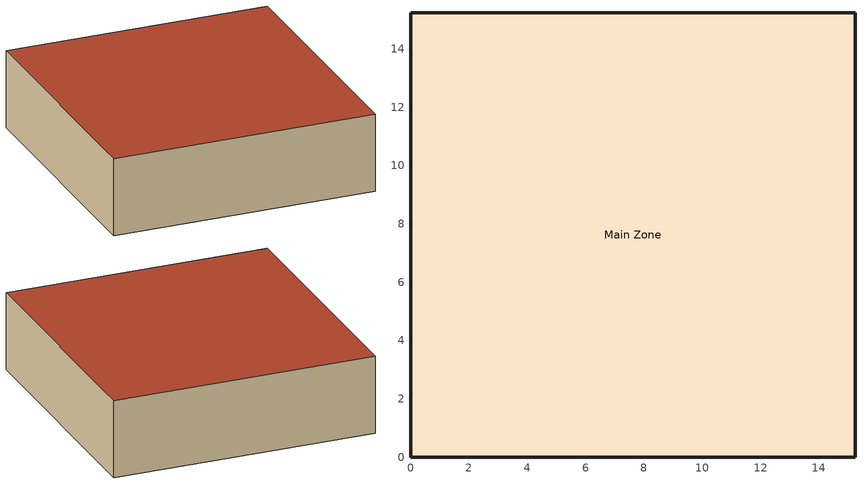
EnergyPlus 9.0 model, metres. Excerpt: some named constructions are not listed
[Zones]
Main Zone
 floor adiabatic (FLOOR): 15.24,0 0,0 0,15.24 15.24,15.24 z0
 wall outside (R13WALL): 0,0 15.24,0 15.24,15.24 0,15.24 0,0 z0:4.57
 roof outside (ROOF31): 0,15.24 0,0 15.24,0 15.24,15.24 z4.57
[Table:Lookup]
Mode3_Power_lookup: Mode3_IndependentVariableList, Yes, 3.0176, -9999, 9999, Dimensionless, 10.96099, 10.96099, 10.96099, 10.91882, 10.91882, 10.91882, 10.87665, 10.87665, 10.87665, 10.96099, 10.96099, 10.96099, 10.91882, 10.91882, 10.91882, 10.87665, 10.87665, 10.87665, 10.96099, 10.96099, 10.96099, 10.91882, 10.91882, 10.91882, 10.87665, 10.87665, 10.87665, 10.96099, 10.96099, 10.96099, 10.91882, 10.91882, 10.91882, 10.87665, 10.87665, 10.87665, 10.96099, 10.96099, 10.96099, 10.91882, 10.91882, 10.91882, 10.87665, 10.87665, 10.87665, 10.96099, 10.96099, 10.96099, 10.91882, 10.91882, 10.91882, 10.87665, 10.87665, 10.87665, 10.96099, 10.96099, 10.96099, 10.91882, 10.91882, 10.91882, 10.87665, 10.87665, 10.87665, 10.96099, 10.96099, 10.96099, 10.91882, 10.91882, 10.91882, 10.87665, 10.87665, 10.87665, 10.96099, 10.96099, 10.96099, 10.91882, 10.91882, 10.91882, 10.87665, 10.87665, 10.87665, 11.32044, 11.32044, 11.32044, 11.27827, 11.27827, 11.27827, 11.2361, 11.2361, 11.2361, 11.32044, 11.32044, 11.32044, 11.27827, 11.27827, 11.27827, 11.2361, 11.2361, 11.2361, 11.32044, 11.32044, 11.32044, 11.27827, 11.27827, 11.27827, 11.2361, 11.2361, 11.2361, 11.32044, 11.32044, 11.32044, 11.27827, 11.27827, 11.27827, 11.2361, 11.2361, 11.2361, 11.32044, 11.32044, 11.32044, 11.27827, 11.27827, 11.27827, 11.2361, 11.2361, 11.2361, 11.32044, 11.32044, 11.32044, 11.27827, 11.27827, 11.27827, 11.2361, 11.2361, 11.2361, 11.32044, 11.32044, 11.32044, 11.27827, 11.27827, 11.27827, 11.2361, 11.2361, 11.2361, 11.32044, 11.32044, 11.32044, 11.27827, 11.27827, 11.27827, 11.2361, 11.2361, 11.2361, 11.32044, 11.32044, 11.32044, 11.27827, 11.27827, 11.27827, 11.2361, 11.2361, 11.2361, 11.46096, 11.46096, 11.46096, 11.41879, 11.41879, 11.41879, 11.37662, 11.37662, 11.37662, 11.46096, 11.46096, 11.46096, 11.41879, 11.41879, 11.41879, 11.37662, 11.37662, 11.37662, 11.46096, 11.46096, 11.46096, 11.41879, 11.41879, 11.41879, 11.37662, 11.37662, 11.37662, 11.46096, 11.46096, 11.46096, 11.41879, 11.41879, 11.41879, 11.37662, 11.37662, 11.37662, 11.46096, 11.46096, 11.46096, 11.41879, 11.41879, 11.41879, 11.37662, 11.37662, 11.37662, 11.46096, 11.46096, 11.46096, 11.41879, 11.41879, 11.41879, 11.37662, 11.37662, 11.37662, 11.46096, 11.46096, 11.46096, 11.41879, 11.41879, 11.41879, 11.37662, 11.37662, 11.37662, 11.46096, 11.46096, 11.46096, 11.41879, 11.41879, 11.41879, 11.37662, 11.37662, 11.37662, 11.46096, 11.46096, 11.46096, 11.41879, 11.41879, 11.41879, 11.37662, 11.37662, 11.37662, 11.67984, 11.67984, 11.67984, 11.63767, 11.63767, 11.63767, 11.5955, 11.5955, 11.5955, 11.67984, 11.67984, 11.67984, 11.63767, 11.63767, 11.63767, 11.5955, 11.5955, 11.5955, 11.67984, 11.67984, 11.67984, 11.63767, 11.63767, 11.63767, 11.5955, 11.5955, 11.5955, 11.67984, 11.67984, 11.67984, 11.63767, 11.63767, 11.63767, 11.5955, 11.5955, 11.5955, 11.67984, 11.67984, 11.67984, 11.63767, 11.63767, 11.63767, 11.5955, 11.5955, 11.5955, 11.67984, 11.67984, 11.67984, 11.63767, 11.63767, 11.63767, 11.5955, 11.5955, 11.5955, 11.67984, 11.67984, 11.67984, 11.63767, 11.63767, 11.63767, 11.5955, 11.5955, 11.5955, 11.67984, 11.67984, 11.67984, 11.63767, 11.63767, 11.63767, 11.5955, 11.5955, 11.5955, 11.67984, 11.67984, 11.67984, 11.63767, 11.63767, 11.63767, 11.5955, 11.5955, 11.5955, 11.29776, 11.29776, 11.29776, 11.25559, 11.25559, 11.25559, 11.21342, 11.21342, 11.21342, 11.29776, 11.29776, 11.29776, 11.25559, 11.25559, 11.25559, 11.21342, 11.21342, 11.21342, 11.29776, 11.29776, 11.29776, 11.25559, 11.25559, 11.25559, 11.21342, 11.21342, 11.21342, 11.29776, 11.29776, 11.29776, 11.25559, 11.25559, 11.25559, 11.21342, 11.21342, 11.21342, 11.29776, 11.29776, 11.29776, 11.25559, 11.25559, 11.25559, 11.21342, 11.21342, 11.21342, 11.29776, 11.29776, 11.29776, 11.25559, 11.25559, 11.25559, 11.21342, 11.21342, 11.21342, 11.29776, 11.29776, 11.29776, 11.25559, 11.25559, 11.25559, 11.21342, 11.21342, 11.21342, 11.29776, 11.29776, 11.29776, 11.25559, 11.25559, 11.25559, 11.21342, 11.21342, 11.21342, 11.29776, 11.29776, 11.29776, 11.25559, 11.25559, 11.25559, 11.21342, 11.21342, 11.21342, 11.65721, 11.65721, 11.65721, 11.61504, 11.61504, 11.61504, 11.57287, 11.57287, 11.57287, 11.65721, 11.65721, 11.65721, 11.61504, 11.61504, 11.61504, 11.57287, 11.57287, 11.57287, 11.65721, 11.65721, 11.65721, 11.61504, 11.61504, 11.61504, 11.57287, 11.57287, 11.57287, 11.65721, 11.65721, 11.65721, 11.61504, 11.61504, 11.61504, 11.57287, 11.57287, 11.57287, 11.65721, 11.65721, 11.65721, 11.61504, 11.61504, 11.61504, 11.57287, 11.57287, 11.57287, 11.65721, 11.65721, 11.65721, 11.61504, 11.61504, 11.61504, 11.57287, 11.57287, 11.57287, 11.65721, 11.65721, 11.65721, 11.61504, 11.61504, 11.61504, 11.57287, 11.57287, 11.57287, 11.65721, 11.65721, 11.65721, 11.61504, 11.61504, 11.61504, 11.57287, 11.57287, 11.57287, 11.65721, 11.65721, 11.65721, 11.61504, 11.61504, 11.61504, 11.57287, 11.57287, 11.57287, 11.79715, 11.79715, 11.79715, 11.75498, 11.75498, 11.75498, 11.71281, 11.71281, 11.71281, 11.79715, 11.79715, 11.79715, 11.75498, 11.75498, 11.75498, 11.71281, 11.71281, 11.71281, 11.79715, 11.79715, 11.79715, 11.75498, 11.75498, 11.75498, 11.71281, 11.71281, 11.71281, 11.79715, 11.79715, 11.79715, 11.75498, 11.75498, 11.75498, 11.71281, 11.71281, 11.71281, 11.79715, 11.79715, 11.79715, 11.75498, 11.75498, 11.75498, 11.71281, 11.71281, 11.71281, 11.79715, 11.79715, 11.79715, 11.75498, 11.75498, 11.75498, 11.71281, 11.71281, 11.71281, 11.79715, 11.79715, 11.79715, 11.75498, 11.75498, 11.75498, 11.71281, 11.71281, 11.71281, 11.79715, 11.79715, 11.79715, 11.75498, 11.75498, 11.75498, 11.71281, 11.71281, 11.71281, 11.79715, 11.79715, 11.79715, 11.75498, 11.75498, 11.75498, 11.71281, 11.71281, 11.71281, 12.01666, 12.01666, 12.01666, 11.97449, 11.97449, 11.97449, 11.93232, 11.93232, 11.93232, 12.01666, 12.01666, 12.01666, 11.97449, 11.97449, 11.97449, 11.93232, 11.93232, 11.93232, 12.01666, 12.01666, 12.01666, 11.97449, 11.97449, 11.97449, 11.93232, 11.93232, 11.93232, 12.01666, 12.01666, 12.01666, 11.97449, 11.97449, 11.97449, 11.93232, 11.93232, 11.93232, 12.01666, 12.01666, 12.01666, 11.97449, 11.97449, 11.97449, 11.93232, 11.93232, 11.93232, 12.01666, 12.01666, 12.01666, 11.97449, 11.97449, 11.97449, 11.93232, 11.93232, 11.93232, 12.01666, 12.01666, 12.01666, 11.97449, 11.97449, 11.97449, 11.93232, 11.93232, 11.93232, 12.01666, 12.01666, 12.01666, 11.97449, 11.97449, 11.97449, 11.93232, 11.93232, 11.93232, 12.01666, 12.01666, 12.01666, 11.97449, 11.97449, 11.97449, 11.93232, 11.93232, 11.93232, 11.63452, 11.63452, 11.63452, 11.59235, 11.59235, 11.59235, 11.55018, 11.55018, 11.55018, 11.63452, 11.63452, 11.63452, 11.59235, 11.59235, 11.59235, 11.55018, 11.55018, 11.55018, 11.63452, 11.63452, 11.63452, 11.59235, 11.59235, 11.59235, 11.55018, 11.55018, 11.55018, 11.63452, 11.63452, 11.63452, 11.59235, 11.59235, 11.59235, 11.55018, 11.55018, 11.55018, 11.63452, 11.63452, 11.63452, 11.59235, 11.59235, 11.59235, 11.55018, 11.55018, 11.55018, 11.63452, 11.63452, 11.63452, 11.59235, 11.59235, 11.59235, 11.55018, 11.55018, 11.55018, 11.63452, 11.63452, 11.63452, 11.59235, 11.59235, 11.59235, 11.55018, 11.55018, 11.55018, 11.63452, 11.63452, 11.63452, 11.59235, 11.59235, 11.59235, 11.55018, 11.55018, 11.55018, 11.63452, 11.63452, 11.63452, 11.59235, 11.59235, 11.59235, 11.55018, 11.55018, 11.55018, 11.99397, 11.99397, 11.99397, 11.9518, 11.9518, 11.9518, 11.90963, 11.90963, 11.90963, 11.99397, 11.99397, 11.99397, 11.9518, 11.9518, 11.9518, 11.90963, 11.90963, 11.90963, 11.99397, 11.99397, 11.99397, 11.9518, 11.9518, 11.9518, 11.90963, 11.90963, 11.90963, 11.99397, 11.99397, 11.99397, 11.9518, 11.9518, 11.9518, 11.90963, 11.90963, 11.90963, 11.99397, 11.99397, 11.99397, 11.9518, 11.9518, 11.9518, 11.90963, 11.90963, 11.90963, 11.99397, 11.99397, 11.99397, 11.9518, 11.9518, 11.9518, 11.90963, 11.90963, 11.90963, 11.99397, 11.99397, 11.99397, 11.9518, 11.9518, 11.9518, 11.90963, 11.90963, 11.90963, 11.99397, 11.99397, 11.99397, 11.9518, 11.9518, 11.9518, 11.90963, 11.90963, 11.90963, 11.99397, 11.99397, 11.99397, 11.9518, 11.9518, 11.9518, 11.90963, 11.90963, 11.90963, 12.13384, 12.13384, 12.13384, 12.09167, 12.09167, 12.09167, 12.0495, 12.0495, 12.0495, 12.13384, 12.13384, 12.13384, 12.09167, 12.09167, 12.09167, 12.0495, 12.0495, 12.0495, 12.13384, 12.13384, 12.13384, 12.09167, 12.09167, 12.09167, 12.0495, 12.0495, 12.0495, 12.13384, 12.13384, 12.13384, 12.09167, 12.09167, 12.09167, 12.0495, 12.0495, 12.0495, 12.13384, 12.13384, 12.13384, 12.09167, 12.09167, 12.09167, 12.0495, 12.0495, 12.0495, 12.13384, 12.13384, 12.13384, 12.09167, 12.09167, 12.09167, 12.0495, 12.0495, 12.0495, 12.13384, 12.13384, 12.13384, 12.09167, 12.09167, 12.09167, 12.0495, 12.0495, 12.0495, 12.13384, 12.13384, 12.13384, 12.09167, 12.09167, 12.09167, 12.0495, 12.0495, 12.0495, 12.13384, 12.13384, 12.13384, 12.09167, 12.09167, 12.09167, 12.0495, 12.0495, 12.0495, 12.35342, 12.35342, 12.35342, 12.31125, 12.31125, 12.31125, 12.26908, 12.26908, 12.26908, 12.35342, 12.35342, 12.35342, 12.31125, 12.31125, 12.31125, 12.26908, 12.26908, 12.26908, 12.35342, 12.35342, 12.35342, 12.31125, 12.31125, 12.31125, 12.26908, 12.26908, 12.26908, 12.35342, 12.35342, 12.35342, 12.31125, 12.31125, 12.31125, 12.26908, 12.26908, 12.26908, 12.35342, 12.35342, 12.35342, 12.31125, 12.31125, 12.31125, 12.26908, 12.26908, 12.26908, 12.35342, 12.35342, 12.35342, 12.31125, 12.31125, 12.31125, 12.26908, 12.26908, 12.26908, 12.35342, 12.35342, 12.35342, 12.31125, 12.31125, 12.31125, 12.26908, 12.26908, 12.26908, 12.35342, 12.35342, 12.35342, 12.31125, 12.31125, 12.31125, 12.26908, 12.26908, 12.26908, 12.35342, 12.35342, 12.35342, 12.31125, 12.31125, 12.31125, 12.26908, 12.26908, 12.26908
Mode3_FanPower_lookup: Mode3_IndependentVariableList, Yes, 3.0176, -9999, 9999, Dimensionless, 3.25, 3.25, 3.25, 3.25, 3.25, 3.25, 3.25, 3.25, 3.25, 3.25, 3.25, 3.25, 3.25, 3.25, 3.25, 3.25, 3.25, 3.25, 3.25, 3.25, 3.25, 3.25, 3.25, 3.25, 3.25, 3.25, 3.25, 3.25, 3.25, 3.25, 3.25, 3.25, 3.25, 3.25, 3.25, 3.25, 3.25, 3.25, 3.25, 3.25, 3.25, 3.25, 3.25, 3.25, 3.25, 3.25, 3.25, 3.25, 3.25, 3.25, 3.25, 3.25, 3.25, 3.25, 3.25, 3.25, 3.25, 3.25, 3.25, 3.25, 3.25, 3.25, 3.25, 3.25, 3.25, 3.25, 3.25, 3.25, 3.25, 3.25, 3.25, 3.25, 3.25, 3.25, 3.25, 3.25, 3.25, 3.25, 3.25, 3.25, 3.25, 3.25, 3.25, 3.25, 3.25, 3.25, 3.25, 3.25, 3.25, 3.25, 3.25, 3.25, 3.25, 3.25, 3.25, 3.25, 3.25, 3.25, 3.25, 3.25, 3.25, 3.25, 3.25, 3.25, 3.25, 3.25, 3.25, 3.25, 3.25, 3.25, 3.25, 3.25, 3.25, 3.25, 3.25, 3.25, 3.25, 3.25, 3.25, 3.25, 3.25, 3.25, 3.25, 3.25, 3.25, 3.25, 3.25, 3.25, 3.25, 3.25, 3.25, 3.25, 3.25, 3.25, 3.25, 3.25, 3.25, 3.25, 3.25, 3.25, 3.25, 3.25, 3.25, 3.25, 3.25, 3.25, 3.25, 3.25, 3.25, 3.25, 3.25, 3.25, 3.25, 3.25, 3.25, 3.25, 3.25, 3.25, 3.25, 3.25, 3.25, 3.25, 3.25, 3.25, 3.25, 3.25, 3.25, 3.25, 3.25, 3.25, 3.25, 3.25, 3.25, 3.25, 3.25, 3.25, 3.25, 3.25, 3.25, 3.25, 3.25, 3.25, 3.25, 3.25, 3.25, 3.25, 3.25, 3.25, 3.25, 3.25, 3.25, 3.25, 3.25, 3.25, 3.25, 3.25, 3.25, 3.25, 3.25, 3.25, 3.25, 3.25, 3.25, 3.25, 3.25, 3.25, 3.25, 3.25, 3.25, 3.25, 3.25, 3.25, 3.25, 3.25, 3.25, 3.25, 3.25, 3.25, 3.25, 3.25, 3.25, 3.25, 3.25, 3.25, 3.25, 3.25, 3.25, 3.25, 3.25, 3.25, 3.25, 3.25, 3.25, 3.25, 3.25, 3.25, 3.25, 3.25, 3.25, 3.25, 3.25, 3.25, 3.25, 3.25, 3.25, 3.25, 3.25, 3.25, 3.25, 3.25, 3.25, 3.25, 3.25, 3.25, 3.25, 3.25, 3.25, 3.25, 3.25, 3.25, 3.25, 3.25, 3.25, 3.25, 3.25, 3.25, 3.25, 3.25, 3.25, 3.25, 3.25, 3.25, 3.25, 3.25, 3.25, 3.25, 3.25, 3.25, 3.25, 3.25, 3.25, 3.25, 3.25, 3.25, 3.25, 3.25, 3.25, 3.25, 3.25, 3.25, 3.25, 3.25, 3.25, 3.25, 3.25, 3.25, 3.25, 3.25, 3.25, 3.25, 3.25, 3.25, 3.25, 3.25, 3.25, 3.25, 3.25, 3.25, 3.25, 3.25, 3.25, 3.25, 3.25, 3.25, 3.25, 3.25, 3.25, 3.25, 3.25, 3.25, 3.25, 3.25, 3.25, 3.25, 3.25, 3.25, 3.25, 3.25, 3.25, 3.25, 3.25, 3.25, 3.25, 3.25, 3.25, 3.25, 3.25, 3.25, 3.25, 3.25, 3.25, 3.25, 3.25, 3.25, 3.25, 3.25, 3.25, 3.25, 3.25, 3.25, 3.25, 3.25, 3.25, 3.25, 3.25, 3.25, 3.25, 3.25, 3.25, 3.25, 3.25, 3.25, 3.25, 3.25, 3.25, 3.25, 3.25, 3.25, 3.25, 3.25, 3.25, 3.25, 3.25, 3.25, 3.25, 3.25, 3.25, 3.25, 3.25, 3.25, 3.25, 3.25, 3.25, 3.25, 3.25, 3.25, 3.25, 3.25, 3.25, 3.25, 3.25, 3.25, 3.25, 3.25, 3.25, 3.25, 3.25, 3.25, 3.25, 3.25, 3.25, 3.25, 3.25, 3.25, 3.25, 3.25, 3.25, 3.25, 3.25, 3.25, 3.25, 3.25, 3.25, 3.25, 3.25, 3.25, 3.25, 3.25, 3.25, 3.25, 3.25, 3.25, 3.25, 3.25, 3.25, 3.25, 3.25, 3.25, 3.25, 3.25, 3.25, 3.25, 3.25, 3.25, 3.25, 3.25, 3.25, 3.25, 3.25, 3.25, 3.25, 3.25, 3.25, 3.25, 3.25, 3.25, 3.25, 3.25, 3.25, 3.25, 3.25, 3.25, 3.25, 3.25, 3.25, 3.25, 3.25, 3.25, 3.25, 3.25, 3.25, 3.25, 3.25, 3.25, 3.25, 3.25, 3.25, 3.25, 3.25, 3.25, 3.25, 3.25, 3.25, 3.25, 3.25, 3.25, 3.25, 3.25, 3.25, 3.25, 3.25, 3.25, 3.25, 3.25, 3.25, 3.25, 3.25, 3.25, 3.25, 3.25, 3.25, 3.25, 3.25, 3.25, 3.25, 3.25, 3.25, 3.25, 3.25, 3.25, 3.25, 3.25, 3.25, 3.25, 3.25, 3.25, 3.25, 3.25, 3.25, 3.25, 3.25, 3.25, 3.25, 3.25, 3.25, 3.25, 3.25, 3.25, 3.25, 3.25, 3.25, 3.25, 3.25, 3.25, 3.25, 3.25, 3.25, 3.25, 3.25, 3.25, 3.25, 3.25, 3.25, 3.25, 3.25, 3.25, 3.25, 3.25, 3.25, 3.25, 3.25, 3.25, 3.25, 3.25, 3.25, 3.25, 3.25, 3.25, 3.25, 3.25, 3.25, 3.25, 3.25, 3.25, 3.25, 3.25, 3.25, 3.25, 3.25, 3.25, 3.25, 3.25, 3.25, 3.25, 3.25, 3.25, 3.25, 3.25, 3.25, 3.25, 3.25, 3.25, 3.25, 3.25, 3.25, 3.25, 3.25, 3.25, 3.25, 3.25, 3.25, 3.25, 3.25, 3.25, 3.25, 3.25, 3.25, 3.25, 3.25, 3.25, 3.25, 3.25, 3.25, 3.25, 3.25, 3.25, 3.25, 3.25, 3.25, 3.25, 3.25, 3.25, 3.25, 3.25, 3.25, 3.25, 3.25, 3.25, 3.25, 3.25, 3.25, 3.25, 3.25, 3.25, 3.25, 3.25, 3.25, 3.25, 3.25, 3.25, 3.25, 3.25, 3.25, 3.25, 3.25, 3.25, 3.25, 3.25, 3.25, 3.25, 3.25, 3.25, 3.25, 3.25, 3.25, 3.25, 3.25, 3.25, 3.25, 3.25, 3.25, 3.25, 3.25, 3.25, 3.25, 3.25, 3.25, 3.25, 3.25, 3.25, 3.25, 3.25, 3.25, 3.25, 3.25, 3.25, 3.25, 3.25, 3.25, 3.25, 3.25, 3.25, 3.25, 3.25, 3.25, 3.25, 3.25, 3.25, 3.25, 3.25, 3.25, 3.25, 3.25, 3.25, 3.25, 3.25, 3.25, 3.25, 3.25, 3.25, 3.25, 3.25, 3.25, 3.25, 3.25, 3.25, 3.25, 3.25, 3.25, 3.25, 3.25, 3.25, 3.25, 3.25, 3.25, 3.25, 3.25, 3.25, 3.25, 3.25, 3.25, 3.25, 3.25, 3.25, 3.25, 3.25, 3.25, 3.25, 3.25, 3.25, 3.25, 3.25, 3.25, 3.25, 3.25, 3.25, 3.25, 3.25, 3.25, 3.25, 3.25, 3.25, 3.25, 3.25, 3.25, 3.25, 3.25, 3.25, 3.25, 3.25, 3.25, 3.25, 3.25, 3.25, 3.25, 3.25, 3.25, 3.25, 3.25, 3.25, 3.25, 3.25, 3.25, 3.25, 3.25, 3.25, 3.25, 3.25, 3.25, 3.25, 3.25, 3.25, 3.25, 3.25, 3.25, 3.25, 3.25, 3.25, 3.25, 3.25, 3.25, 3.25, 3.25, 3.25, 3.25, 3.25, 3.25, 3.25, 3.25, 3.25, 3.25, 3.25, 3.25, 3.25, 3.25, 3.25, 3.25, 3.25, 3.25, 3.25, 3.25, 3.25, 3.25, 3.25, 3.25, 3.25, 3.25, 3.25, 3.25, 3.25, 3.25, 3.25, 3.25, 3.25, 3.25, 3.25, 3.25, 3.25, 3.25, 3.25, 3.25, 3.25, 3.25, 3.25, 3.25, 3.25, 3.25, 3.25, 3.25, 3.25, 3.25, 3.25, 3.25, 3.25, 3.25, 3.25, 3.25, 3.25, 3.25, 3.25, 3.25, 3.25, 3.25, 3.25, 3.25, 3.25, 3.25, 3.25, 3.25, 3.25, 3.25, 3.25, 3.25, 3.25, 3.25, 3.25, 3.25, 3.25, 3.25, 3.25, 3.25, 3.25, 3.25, 3.25, 3.25, 3.25, 3.25, 3.25, 3.25, 3.25, 3.25, 3.25, 3.25, 3.25, 3.25, 3.25, 3.25, 3.25, 3.25, 3.25, 3.25, 3.25, 3.25, 3.25, 3.25, 3.25, 3.25, 3.25, 3.25, 3.25, 3.25, 3.25, 3.25, 3.25, 3.25, 3.25, 3.25, 3.25, 3.25, 3.25, 3.25, 3.25, 3.25, 3.25, 3.25, 3.25, 3.25, 3.25, 3.25, 3.25, 3.25, 3.25, 3.25, 3.25, 3.25, 3.25, 3.25, 3.25, 3.25, 3.25, 3.25, 3.25, 3.25, 3.25, 3.25, 3.25, 3.25, 3.25, 3.25, 3.25, 3.25, 3.25, 3.25, 3.25, 3.25, 3.25, 3.25, 3.25, 3.25, 3.25, 3.25, 3.25, 3.25, 3.25, 3.25, 3.25, 3.25, 3.25, 3.25, 3.25, 3.25, 3.25, 3.25, 3.25, 3.25, 3.25, 3.25, 3.25, 3.25, 3.25, 3.25, 3.25, 3.25, 3.25, 3.25, 3.25, 3.25, 3.25, 3.25, 3.25, 3.25, 3.25, 3.25, 3.25, 3.25, 3.25, 3.25, 3.25, 3.25, 3.25, 3.25, 3.25, 3.25, 3.25, 3.25, 3.25, 3.25, 3.25, 3.25, 3.25, 3.25, 3.25
Mode3_water_lookup: Mode3_IndependentVariableList, Yes, 3.0176, -9999, 9999, Dimensionless, 50.28488, 50.28488, 50.28488, 50.28488, 50.28488, 50.28488, 50.28488, 50.28488, 50.28488, 50.28488, 50.28488, 50.28488, 50.28488, 50.28488, 50.28488, 50.28488, 50.28488, 50.28488, 50.28488, 50.28488, 50.28488, 50.28488, 50.28488, 50.28488, 50.28488, 50.28488, 50.28488, 50.28488, 50.28488, 50.28488, 50.28488, 50.28488, 50.28488, 50.28488, 50.28488, 50.28488, 50.28488, 50.28488, 50.28488, 50.28488, 50.28488, 50.28488, 50.28488, 50.28488, 50.28488, 50.28488, 50.28488, 50.28488, 50.28488, 50.28488, 50.28488, 50.28488, 50.28488, 50.28488, 50.28488, 50.28488, 50.28488, 50.28488, 50.28488, 50.28488, 50.28488, 50.28488, 50.28488, 50.28488, 50.28488, 50.28488, 50.28488, 50.28488, 50.28488, 50.28488, 50.28488, 50.28488, 50.28488, 50.28488, 50.28488, 50.28488, 50.28488, 50.28488, 50.28488, 50.28488, 50.28488, 50.28488, 50.28488, 50.28488, 50.28488, 50.28488, 50.28488, 50.28488, 50.28488, 50.28488, 50.28488, 50.28488, 50.28488, 50.28488, 50.28488, 50.28488, 50.28488, 50.28488, 50.28488, 50.28488, 50.28488, 50.28488, 50.28488, 50.28488, 50.28488, 50.28488, 50.28488, 50.28488, 50.28488, 50.28488, 50.28488, 50.28488, 50.28488, 50.28488, 50.28488, 50.28488, 50.28488, 50.28488, 50.28488, 50.28488, 50.28488, 50.28488, 50.28488, 50.28488, 50.28488, 50.28488, 50.28488, 50.28488, 50.28488, 50.28488, 50.28488, 50.28488, 50.28488, 50.28488, 50.28488, 50.28488, 50.28488, 50.28488, 50.28488, 50.28488, 50.28488, 50.28488, 50.28488, 50.28488, 50.28488, 50.28488, 50.28488, 50.28488, 50.28488, 50.28488, 50.28488, 50.28488, 50.28488, 50.28488, 50.28488, 50.28488, 50.28488, 50.28488, 50.28488, 50.28488, 50.28488, 50.28488, 50.28488, 50.28488, 50.28488, 50.28488, 50.28488, 50.28488, 50.28488, 50.28488, 50.28488, 50.28488, 50.28488, 50.28488, 50.28488, 50.28488, 50.28488, 50.28488, 50.28488, 50.28488, 50.28488, 50.28488, 50.28488, 50.28488, 50.28488, 50.28488, 50.28488, 50.28488, 50.28488, 50.28488, 50.28488, 50.28488, 50.28488, 50.28488, 50.28488, 50.28488, 50.28488, 50.28488, 50.28488, 50.28488, 50.28488, 50.28488, 50.28488, 50.28488, 50.28488, 50.28488, 50.28488, 50.28488, 50.28488, 50.28488, 50.28488, 50.28488, 50.28488, 50.28488, 50.28488, 50.28488, 50.28488, 50.28488, 50.28488, 50.28488, 50.28488, 50.28488, 50.28488, 50.28488, 50.28488, 50.28488, 50.28488, 50.28488, 50.28488, 50.28488, 50.28488, 50.28488, 50.28488, 50.28488, 50.28488, 50.28488, 50.28488, 50.28488, 50.28488, 50.28488, 50.28488, 50.28488, 50.28488, 50.28488, 50.28488, 50.28488, 50.28488, 50.28488, 50.28488, 50.28488, 50.28488, 50.28488, 50.28488, 50.28488, 50.28488, 50.28488, 50.28488, 50.28488, 50.28488, 50.28488, 50.28488, 50.28488, 50.28488, 50.28488, 50.28488, 50.28488, 50.28488, 50.28488, 50.28488, 50.28488, 50.28488, 50.28488, 50.28488, 50.28488, 50.28488, 50.28488, 50.28488, 50.28488, 50.28488, 50.28488, 50.28488, 50.28488, 50.28488, 50.28488, 50.28488, 50.28488, 50.28488, 50.28488, 50.28488, 50.28488, 50.28488, 50.28488, 50.28488, 50.28488, 50.28488, 50.28488, 50.28488, 50.28488, 50.28488, 50.28488, 50.28488, 50.28488, 50.28488, 50.28488, 50.28488, 50.28488, 50.28488, 50.28488, 50.28488, 50.28488, 50.28488, 50.28488, 50.28488, 50.28488, 50.28488, 50.28488, 50.28488, 50.28488, 50.28488, 50.28488, 50.28488, 50.28488, 50.28488, 50.28488, 66.92398, 66.92398, 66.92398, 66.92398, 66.92398, 66.92398, 66.92398, 66.92398, 66.92398, 66.92398, 66.92398, 66.92398, 66.92398, 66.92398, 66.92398, 66.92398, 66.92398, 66.92398, 66.92398, 66.92398, 66.92398, 66.92398, 66.92398, 66.92398, 66.92398, 66.92398, 66.92398, 66.92398, 66.92398, 66.92398, 66.92398, 66.92398, 66.92398, 66.92398, 66.92398, 66.92398, 66.92398, 66.92398, 66.92398, 66.92398, 66.92398, 66.92398, 66.92398, 66.92398, 66.92398, 66.92398, 66.92398, 66.92398, 66.92398, 66.92398, 66.92398, 66.92398, 66.92398, 66.92398, 66.92398, 66.92398, 66.92398, 66.92398, 66.92398, 66.92398, 66.92398, 66.92398, 66.92398, 66.92398, 66.92398, 66.92398, 66.92398, 66.92398, 66.92398, 66.92398, 66.92398, 66.92398, 66.92398, 66.92398, 66.92398, 66.92398, 66.92398, 66.92398, 66.92398, 66.92398, 66.92398, 66.92398, 66.92398, 66.92398, 66.92398, 66.92398, 66.92398, 66.92398, 66.92398, 66.92398, 66.92398, 66.92398, 66.92398, 66.92398, 66.92398, 66.92398, 66.92398, 66.92398, 66.92398, 66.92398, 66.92398, 66.92398, 66.92398, 66.92398, 66.92398, 66.92398, 66.92398, 66.92398, 66.92398, 66.92398, 66.92398, 66.92398, 66.92398, 66.92398, 66.92398, 66.92398, 66.92398, 66.92398, 66.92398, 66.92398, 66.92398, 66.92398, 66.92398, 66.92398, 66.92398, 66.92398, 66.92398, 66.92398, 66.92398, 66.92398, 66.92398, 66.92398, 66.92398, 66.92398, 66.92398, 66.92398, 66.92398, 66.92398, 66.92398, 66.92398, 66.92398, 66.92398, 66.92398, 66.92398, 66.92398, 66.92398, 66.92398, 66.92398, 66.92398, 66.92398, 66.92398, 66.92398, 66.92398, 66.92398, 66.92398, 66.92398, 66.92398, 66.92398, 66.92398, 66.92398, 66.92398, 66.92398, 66.92398, 66.92398, 66.92398, 66.92398, 66.92398, 66.92398, 66.92398, 66.92398, 66.92398, 66.92398, 66.92398, 66.92398, 66.92398, 66.92398, 66.92398, 66.92398, 66.92398, 66.92398, 66.92398, 66.92398, 66.92398, 66.92398, 66.92398, 66.92398, 66.92398, 66.92398, 66.92398, 66.92398, 66.92398, 66.92398, 66.92398, 66.92398, 66.92398, 66.92398, 66.92398, 66.92398, 66.92398, 66.92398, 66.92398, 66.92398, 66.92398, 66.92398, 66.92398, 66.92398, 66.92398, 66.92398, 66.92398, 66.92398, 66.92398, 66.92398, 66.92398, 66.92398, 66.92398, 66.92398, 66.92398, 66.92398, 66.92398, 66.92398, 66.92398, 66.92398, 66.92398, 66.92398, 66.92398, 66.92398, 66.92398, 66.92398, 66.92398, 66.92398, 66.92398, 66.92398, 66.92398, 66.92398, 66.92398, 66.92398, 66.92398, 66.92398, 66.92398, 66.92398, 66.92398, 66.92398, 66.92398, 66.92398, 66.92398, 66.92398, 66.92398, 66.92398, 66.92398, 66.92398, 66.92398, 66.92398, 66.92398, 66.92398, 66.92398, 66.92398, 66.92398, 66.92398, 66.92398, 66.92398, 66.92398, 66.92398, 66.92398, 66.92398, 66.92398, 66.92398, 66.92398, 66.92398, 66.92398, 66.92398, 66.92398, 66.92398, 66.92398, 66.92398, 66.92398, 66.92398, 66.92398, 66.92398, 66.92398, 66.92398, 66.92398, 66.92398, 66.92398, 66.92398, 66.92398, 66.92398, 66.92398, 66.92398, 66.92398, 66.92398, 66.92398, 66.92398, 66.92398, 66.92398, 66.92398, 66.92398, 66.92398, 66.92398, 66.92398, 66.92398, 66.92398, 66.92398, 66.92398, 66.92398, 66.92398, 66.92398, 66.92398, 66.92398, 66.92398, 66.92398, 66.92398, 66.92398, 66.92398, 66.92398, 66.92398, 66.92398, 66.92398, 66.92398, 66.92398, 66.92398, 66.92398, 66.92398, 66.92398, 66.92398, 83.56308, 83.56308, 83.56308, 83.56308, 83.56308, 83.56308, 83.56308, 83.56308, 83.56308, 83.56308, 83.56308, 83.56308, 83.56308, 83.56308, 83.56308, 83.56308, 83.56308, 83.56308, 83.56308, 83.56308, 83.56308, 83.56308, 83.56308, 83.56308, 83.56308, 83.56308, 83.56308, 83.56308, 83.56308, 83.56308, 83.56308, 83.56308, 83.56308, 83.56308, 83.56308, 83.56308, 83.56308, 83.56308, 83.56308, 83.56308, 83.56308, 83.56308, 83.56308, 83.56308, 83.56308, 83.56308, 83.56308, 83.56308, 83.56308, 83.56308, 83.56308, 83.56308, 83.56308, 83.56308, 83.56308, 83.56308, 83.56308, 83.56308, 83.56308, 83.56308, 83.56308, 83.56308, 83.56308, 83.56308, 83.56308, 83.56308, 83.56308, 83.56308, 83.56308, 83.56308, 83.56308, 83.56308, 83.56308, 83.56308, 83.56308, 83.56308, 83.56308, 83.56308, 83.56308, 83.56308, 83.56308, 83.56308, 83.56308, 83.56308, 83.56308, 83.56308, 83.56308, 83.56308, 83.56308, 83.56308, 83.56308, 83.56308, 83.56308, 83.56308, 83.56308, 83.56308, 83.56308, 83.56308, 83.56308, 83.56308, 83.56308, 83.56308, 83.56308, 83.56308, 83.56308, 83.56308, 83.56308, 83.56308, 83.56308, 83.56308, 83.56308, 83.56308, 83.56308, 83.56308, 83.56308, 83.56308, 83.56308, 83.56308, 83.56308, 83.56308, 83.56308, 83.56308, 83.56308, 83.56308, 83.56308, 83.56308, 83.56308, 83.56308, 83.56308, 83.56308, 83.56308, 83.56308, 83.56308, 83.56308, 83.56308, 83.56308, 83.56308, 83.56308, 83.56308, 83.56308, 83.56308, 83.56308, 83.56308, 83.56308, 83.56308, 83.56308, 83.56308, 83.56308, 83.56308, 83.56308, 83.56308, 83.56308, 83.56308, 83.56308, 83.56308, 83.56308, 83.56308, 83.56308, 83.56308, 83.56308, 83.56308, 83.56308, 83.56308, 83.56308, 83.56308, 83.56308, 83.56308, 83.56308, 83.56308, 83.56308, 83.56308, 83.56308, 83.56308, 83.56308, 83.56308, 83.56308, 83.56308, 83.56308, 83.56308, 83.56308, 83.56308, 83.56308, 83.56308, 83.56308, 83.56308, 83.56308, 83.56308, 83.56308, 83.56308, 83.56308, 83.56308, 83.56308, 83.56308, 83.56308, 83.56308, 83.56308, 83.56308, 83.56308, 83.56308, 83.56308, 83.56308, 83.56308, 83.56308, 83.56308, 83.56308, 83.56308, 83.56308, 83.56308, 83.56308, 83.56308, 83.56308, 83.56308, 83.56308, 83.56308, 83.56308, 83.56308, 83.56308, 83.56308, 83.56308, 83.56308, 83.56308, 83.56308, 83.56308, 83.56308, 83.56308, 83.56308, 83.56308, 83.56308, 83.56308, 83.56308, 83.56308, 83.56308, 83.56308, 83.56308, 83.56308, 83.56308, 83.56308, 83.56308, 83.56308, 83.56308, 83.56308, 83.56308, 83.56308, 83.56308, 83.56308, 83.56308, 83.56308, 83.56308, 83.56308, 83.56308, 83.56308, 83.56308, 83.56308, 83.56308, 83.56308, 83.56308, 83.56308, 83.56308, 83.56308, 83.56308, 83.56308, 83.56308, 83.56308, 83.56308, 83.56308, 83.56308, 83.56308, 83.56308, 83.56308, 83.56308, 83.56308, 83.56308, 83.56308, 83.56308, 83.56308, 83.56308, 83.56308, 83.56308, 83.56308, 83.56308, 83.56308, 83.56308, 83.56308, 83.56308, 83.56308, 83.56308, 83.56308, 83.56308, 83.56308, 83.56308, 83.56308, 83.56308, 83.56308, 83.56308, 83.56308, 83.56308, 83.56308, 83.56308, 83.56308, 83.56308, 83.56308, 83.56308, 83.56308, 83.56308, 83.56308, 83.56308, 83.56308, 83.56308, 83.56308, 83.56308, 83.56308, 83.56308, 83.56308, 83.56308, 83.56308, 83.56308, 83.56308, 83.56308, 83.56308, 83.56308, 83.56308, 83.56308, 83.56308, 83.56308
Mode4_ESP_lookup: Mode4_IndependentVariableList, Yes, 3.0176, -9999, 9999, Dimensionless, 151.442, 151.442, 151.442, 210.798, 210.798, 210.798, 279.945, 279.945, 279.945, 151.442, 151.442, 151.442, 210.798, 210.798, 210.798, 279.945, 279.945, 279.945, 151.442, 151.442, 151.442, 210.798, 210.798, 210.798, 279.945, 279.945, 279.945, 151.442, 151.442, 151.442, 210.798, 210.798, 210.798, 279.945, 279.945, 279.945, 151.442, 151.442, 151.442, 210.798, 210.798, 210.798, 279.945, 279.945, 279.945, 151.442, 151.442, 151.442, 210.798, 210.798, 210.798, 279.945, 279.945, 279.945, 151.442, 151.442, 151.442, 210.798, 210.798, 210.798, 279.945, 279.945, 279.945, 151.442, 151.442, 151.442, 210.798, 210.798, 210.798, 279.945, 279.945, 279.945, 151.442, 151.442, 151.442, 210.798, 210.798, 210.798, 279.945, 279.945, 279.945, 149.81, 149.81, 149.81, 214.062, 214.062, 214.062, 278.313, 278.313, 278.313, 149.81, 149.81, 149.81, 214.062, 214.062, 214.062, 278.313, 278.313, 278.313, 149.81, 149.81, 149.81, 214.062, 214.062, 214.062, 278.313, 278.313, 278.313, 149.81, 149.81, 149.81, 214.062, 214.062, 214.062, 278.313, 278.313, 278.313, 149.81, 149.81, 149.81, 214.062, 214.062, 214.062, 278.313, 278.313, 278.313, 149.81, 149.81, 149.81, 214.062, 214.062, 214.062, 278.313, 278.313, 278.313, 149.81, 149.81, 149.81, 214.062, 214.062, 214.062, 278.313, 278.313, 278.313, 149.81, 149.81, 149.81, 214.062, 214.062, 214.062, 278.313, 278.313, 278.313, 149.81, 149.81, 149.81, 214.062, 214.062, 214.062, 278.313, 278.313, 278.313, 151.442, 151.442, 151.442, 210.798, 210.798, 210.798, 279.945, 279.945, 279.945, 151.442, 151.442, 151.442, 210.798, 210.798, 210.798, 279.945, 279.945, 279.945, 151.442, 151.442, 151.442, 210.798, 210.798, 210.798, 279.945, 279.945, 279.945, 151.442, 151.442, 151.442, 210.798, 210.798, 210.798, 279.945, 279.945, 279.945, 151.442, 151.442, 151.442, 210.798, 210.798, 210.798, 279.945, 279.945, 279.945, 151.442, 151.442, 151.442, 210.798, 210.798, 210.798, 279.945, 279.945, 279.945, 151.442, 151.442, 151.442, 210.798, 210.798, 210.798, 279.945, 279.945, 279.945, 151.442, 151.442, 151.442, 210.798, 210.798, 210.798, 279.945, 279.945, 279.945, 151.442, 151.442, 151.442, 210.798, 210.798, 210.798, 279.945, 279.945, 279.945, 151.442, 151.442, 151.442, 210.798, 210.798, 210.798, 279.945, 279.945, 279.945, 151.442, 151.442, 151.442, 210.798, 210.798, 210.798, 279.945, 279.945, 279.945, 151.442, 151.442, 151.442, 210.798, 210.798, 210.798, 279.945, 279.945, 279.945, 151.442, 151.442, 151.442, 210.798, 210.798, 210.798, 279.945, 279.945, 279.945, 151.442, 151.442, 151.442, 210.798, 210.798, 210.798, 279.945, 279.945, 279.945, 151.442, 151.442, 151.442, 210.798, 210.798, 210.798, 279.945, 279.945, 279.945, 151.442, 151.442, 151.442, 210.798, 210.798, 210.798, 279.945, 279.945, 279.945, 151.442, 151.442, 151.442, 210.798, 210.798, 210.798, 279.945, 279.945, 279.945, 151.442, 151.442, 151.442, 210.798, 210.798, 210.798, 279.945, 279.945, 279.945, 149.81, 149.81, 149.81, 214.062, 214.062, 214.062, 278.313, 278.313, 278.313, 149.81, 149.81, 149.81, 214.062, 214.062, 214.062, 278.313, 278.313, 278.313, 149.81, 149.81, 149.81, 214.062, 214.062, 214.062, 278.313, 278.313, 278.313, 149.81, 149.81, 149.81, 214.062, 214.062, 214.062, 278.313, 278.313, 278.313, 149.81, 149.81, 149.81, 214.062, 214.062, 214.062, 278.313, 278.313, 278.313, 149.81, 149.81, 149.81, 214.062, 214.062, 214.062, 278.313, 278.313, 278.313, 149.81, 149.81, 149.81, 214.062, 214.062, 214.062, 278.313, 278.313, 278.313, 149.81, 149.81, 149.81, 214.062, 214.062, 214.062, 278.313, 278.313, 278.313, 149.81, 149.81, 149.81, 214.062, 214.062, 214.062, 278.313, 278.313, 278.313, 149.81, 149.81, 149.81, 214.062, 214.062, 214.062, 278.313, 278.313, 278.313, 149.81, 149.81, 149.81, 214.062, 214.062, 214.062, 278.313, 278.313, 278.313, 149.81, 149.81, 149.81, 214.062, 214.062, 214.062, 278.313, 278.313, 278.313, 149.81, 149.81, 149.81, 214.062, 214.062, 214.062, 278.313, 278.313, 278.313, 149.81, 149.81, 149.81, 214.062, 214.062, 214.062, 278.313, 278.313, 278.313, 149.81, 149.81, 149.81, 214.062, 214.062, 214.062, 278.313, 278.313, 278.313, 149.81, 149.81, 149.81, 214.062, 214.062, 214.062, 278.313, 278.313, 278.313, 149.81, 149.81, 149.81, 214.062, 214.062, 214.062, 278.313, 278.313, 278.313, 149.81, 149.81, 149.81, 214.062, 214.062, 214.062, 278.313, 278.313, 278.313, 151.442, 151.442, 151.442, 210.798, 210.798, 210.798, 279.945, 279.945, 279.945, 151.442, 151.442, 151.442, 210.798, 210.798, 210.798, 279.945, 279.945, 279.945, 151.442, 151.442, 151.442, 210.798, 210.798, 210.798, 279.945, 279.945, 279.945, 151.442, 151.442, 151.442, 210.798, 210.798, 210.798, 279.945, 279.945, 279.945, 151.442, 151.442, 151.442, 210.798, 210.798, 210.798, 279.945, 279.945, 279.945, 151.442, 151.442, 151.442, 210.798, 210.798, 210.798, 279.945, 279.945, 279.945, 151.442, 151.442, 151.442, 210.798, 210.798, 210.798, 279.945, 279.945, 279.945, 151.442, 151.442, 151.442, 210.798, 210.798, 210.798, 279.945, 279.945, 279.945, 151.442, 151.442, 151.442, 210.798, 210.798, 210.798, 279.945, 279.945, 279.945, 149.81, 149.81, 149.81, 214.062, 214.062, 214.062, 278.313, 278.313, 278.313, 149.81, 149.81, 149.81, 214.062, 214.062, 214.062, 278.313, 278.313, 278.313, 149.81, 149.81, 149.81, 214.062, 214.062, 214.062, 278.313, 278.313, 278.313, 149.81, 149.81, 149.81, 214.062, 214.062, 214.062, 278.313, 278.313, 278.313, 149.81, 149.81, 149.81, 214.062, 214.062, 214.062, 278.313, 278.313, 278.313, 149.81, 149.81, 149.81, 214.062, 214.062, 214.062, 278.313, 278.313, 278.313, 149.81, 149.81, 149.81, 214.062, 214.062, 214.062, 278.313, 278.313, 278.313, 149.81, 149.81, 149.81, 214.062, 214.062, 214.062, 278.313, 278.313, 278.313, 149.81, 149.81, 149.81, 214.062, 214.062, 214.062, 278.313, 278.313, 278.313, 151.442, 151.442, 151.442, 210.798, 210.798, 210.798, 279.945, 279.945, 279.945, 151.442, 151.442, 151.442, 210.798, 210.798, 210.798, 279.945, 279.945, 279.945, 151.442, 151.442, 151.442, 210.798, 210.798, 210.798, 279.945, 279.945, 279.945, 151.442, 151.442, 151.442, 210.798, 210.798, 210.798, 279.945, 279.945, 279.945, 151.442, 151.442, 151.442, 210.798, 210.798, 210.798, 279.945, 279.945, 279.945, 151.442, 151.442, 151.442, 210.798, 210.798, 210.798, 279.945, 279.945, 279.945, 151.442, 151.442, 151.442, 210.798, 210.798, 210.798, 279.945, 279.945, 279.945, 151.442, 151.442, 151.442, 210.798, 210.798, 210.798, 279.945, 279.945, 279.945, 151.442, 151.442, 151.442, 210.798, 210.798, 210.798, 279.945, 279.945, 279.945, 149.81, 149.81, 149.81, 214.062, 214.062, 214.062, 278.313, 278.313, 278.313, 149.81, 149.81, 149.81, 214.062, 214.062, 214.062, 278.313, 278.313, 278.313, 149.81, 149.81, 149.81, 214.062, 214.062, 214.062, 278.313, 278.313, 278.313, 149.81, 149.81, 149.81, 214.062, 214.062, 214.062, 278.313, 278.313, 278.313, 149.81, 149.81, 149.81, 214.062, 214.062, 214.062, 278.313, 278.313, 278.313, 149.81, 149.81, 149.81, 214.062, 214.062, 214.062, 278.313, 278.313, 278.313, 149.81, 149.81, 149.81, 214.062, 214.062, 214.062, 278.313, 278.313, 278.313, 149.81, 149.81, 149.81, 214.062, 214.062, 214.062, 278.313, 278.313, 278.313, 149.81, 149.81, 149.81, 214.062, 214.062, 214.062, 278.313, 278.313, 278.313, 151.442, 151.442, 151.442, 210.798, 210.798, 210.798, 279.945, 279.945, 279.945, 151.442, 151.442, 151.442, 210.798, 210.798, 210.798, 279.945, 279.945, 279.945, 151.442, 151.442, 151.442, 210.798, 210.798, 210.798, 279.945, 279.945, 279.945, 151.442, 151.442, 151.442, 210.798, 210.798, 210.798, 279.945, 279.945, 279.945, 151.442, 151.442, 151.442, 210.798, 210.798, 210.798, 279.945, 279.945, 279.945, 151.442, 151.442, 151.442, 210.798, 210.798, 210.798, 279.945, 279.945, 279.945, 151.442, 151.442, 151.442, 210.798, 210.798, 210.798, 279.945, 279.945, 279.945, 151.442, 151.442, 151.442, 210.798, 210.798, 210.798, 279.945, 279.945, 279.945, 151.442, 151.442, 151.442, 210.798, 210.798, 210.798, 279.945, 279.945, 279.945, 149.81, 149.81, 149.81, 214.062, 214.062, 214.062, 278.313, 278.313, 278.313, 149.81, 149.81, 149.81, 214.062, 214.062, 214.062, 278.313, 278.313, 278.313, 149.81, 149.81, 149.81, 214.062, 214.062, 214.062, 278.313, 278.313, 278.313, 149.81, 149.81, 149.81, 214.062, 214.062, 214.062, 278.313, 278.313, 278.313, 149.81, 149.81, 149.81, 214.062, 214.062, 214.062, 278.313, 278.313, 278.313, 149.81, 149.81, 149.81, 214.062, 214.062, 214.062, 278.313, 278.313, 278.313, 149.81, 149.81, 149.81, 214.062, 214.062, 214.062, 278.313, 278.313, 278.313, 149.81, 149.81, 149.81, 214.062, 214.062, 214.062, 278.313, 278.313, 278.313, 149.81, 149.81, 149.81, 214.062, 214.062, 214.062, 278.313, 278.313, 278.313, 149.81, 149.81, 149.81, 214.062, 214.062, 214.062, 278.313, 278.313, 278.313, 149.81, 149.81, 149.81, 214.062, 214.062, 214.062, 278.313, 278.313, 278.313, 149.81, 149.81, 149.81, 214.062, 214.062, 214.062, 278.313, 278.313, 278.313, 149.81, 149.81, 149.81, 214.062, 214.062, 214.062, 278.313, 278.313, 278.313, 149.81, 149.81, 149.81, 214.062, 214.062, 214.062, 278.313, 278.313, 278.313, 149.81, 149.81, 149.81, 214.062, 214.062, 214.062, 278.313, 278.313, 278.313, 149.81, 149.81, 149.81, 214.062, 214.062, 214.062, 278.313, 278.313, 278.313, 149.81, 149.81, 149.81, 214.062, 214.062, 214.062, 278.313, 278.313, 278.313, 149.81, 149.81, 149.81, 214.062, 214.062, 214.062, 278.313, 278.313, 278.313, 151.442, 151.442, 151.442, 210.798, 210.798, 210.798, 279.945, 279.945, 279.945, 151.442, 151.442, 151.442, 210.798, 210.798, 210.798, 279.945, 279.945, 279.945, 151.442, 151.442, 151.442, 210.798, 210.798, 210.798, 279.945, 279.945, 279.945, 151.442, 151.442, 151.442, 210.798, 210.798, 210.798, 279.945, 279.945, 279.945, 151.442, 151.442, 151.442, 210.798, 210.798, 210.798, 279.945, 279.945, 279.945, 151.442, 151.442, 151.442, 210.798, 210.798, 210.798, 279.945, 279.945, 279.945, 151.442, 151.442, 151.442, 210.798, 210.798, 210.798, 279.945, 279.945, 279.945, 151.442, 151.442, 151.442, 210.798, 210.798, 210.798, 279.945, 279.945, 279.945, 151.442, 151.442, 151.442, 210.798, 210.798, 210.798, 279.945, 279.945, 279.945, 151.442, 151.442, 151.442, 210.798, 210.798, 210.798, 279.945, 279.945, 279.945, 151.442, 151.442, 151.442, 210.798, 210.798, 210.798, 279.945, 279.945, 279.945, 151.442, 151.442, 151.442, 210.798, 210.798, 210.798, 279.945, 279.945, 279.945, 151.442, 151.442, 151.442, 210.798, 210.798, 210.798, 279.945, 279.945, 279.945, 151.442, 151.442, 151.442, 210.798, 210.798, 210.798, 279.945, 279.945, 279.945, 151.442, 151.442, 151.442, 210.798, 210.798, 210.798, 279.945, 279.945, 279.945, 151.442, 151.442, 151.442, 210.798, 210.798, 210.798, 279.945, 279.945, 279.945, 151.442, 151.442, 151.442, 210.798, 210.798, 210.798, 279.945, 279.945, 279.945, 151.442, 151.442, 151.442, 210.798, 210.798, 210.798, 279.945, 279.945, 279.945, 149.81, 149.81, 149.81, 214.062, 214.062, 214.062, 278.313, 278.313, 278.313, 149.81, 149.81, 149.81, 214.062, 214.062, 214.062, 278.313, 278.313, 278.313, 149.81, 149.81, 149.81, 214.062, 214.062, 214.062, 278.313, 278.313, 278.313, 149.81, 149.81, 149.81, 214.062, 214.062, 214.062, 278.313, 278.313, 278.313, 149.81, 149.81, 149.81, 214.062, 214.062, 214.062, 278.313, 278.313, 278.313, 149.81, 149.81, 149.81, 214.062, 214.062, 214.062, 278.313, 278.313, 278.313, 149.81, 149.81, 149.81, 214.062, 214.062, 214.062, 278.313, 278.313, 278.313, 149.81, 149.81, 149.81, 214.062, 214.062, 214.062, 278.313, 278.313, 278.313, 149.81, 149.81, 149.81, 214.062, 214.062, 214.062, 278.313, 278.313, 278.313, 149.81, 149.81, 149.81, 214.062, 214.062, 214.062, 278.313, 278.313, 278.313, 149.81, 149.81, 149.81, 214.062, 214.062, 214.062, 278.313, 278.313, 278.313, 149.81, 149.81, 149.81, 214.062, 214.062, 214.062, 278.313, 278.313, 278.313, 149.81, 149.81, 149.81, 214.062, 214.062, 214.062, 278.313, 278.313, 278.313, 149.81, 149.81, 149.81, 214.062, 214.062, 214.062, 278.313, 278.313, 278.313, 149.81, 149.81, 149.81, 214.062, 214.062, 214.062, 278.313, 278.313, 278.313, 149.81, 149.81, 149.81, 214.062, 214.062, 214.062, 278.313, 278.313, 278.313, 149.81, 149.81, 149.81, 214.062, 214.062, 214.062, 278.313, 278.313, 278.313, 149.81, 149.81, 149.81, 214.062, 214.062, 214.062, 278.313, 278.313, 278.313, 151.442, 151.442, 151.442, 210.798, 210.798, 210.798, 279.945, 279.945, 279.945, 151.442, 151.442, 151.442, 210.798, 210.798, 210.798, 279.945, 279.945, 279.945, 151.442, 151.442, 151.442, 210.798, 210.798, 210.798, 279.945, 279.945, 279.945, 151.442, 151.442, 151.442, 210.798, 210.798, 210.798, 279.945, 279.945, 279.945, 151.442, 151.442, 151.442, 210.798, 210.798, 210.798, 279.945, 279.945, 279.945, 151.442, 151.442, 151.442, 210.798, 210.798, 210.798, 279.945, 279.945, 279.945, 151.442, 151.442, 151.442, 210.798, 210.798, 210.798, 279.945, 279.945, 279.945, 151.442, 151.442, 151.442, 210.798, 210.798, 210.798, 279.945, 279.945, 279.945, 151.442, 151.442, 151.442, 210.798, 210.798, 210.798, 279.945, 279.945, 279.945
